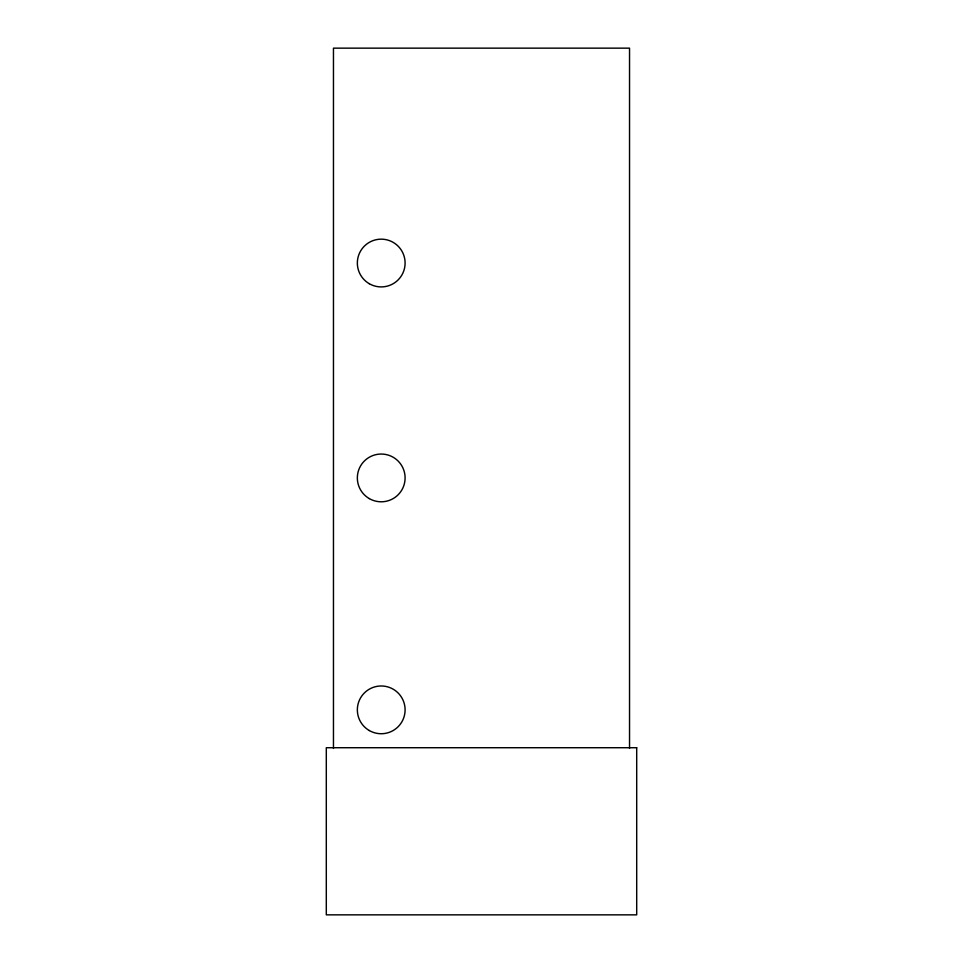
<?xml version="1.0" encoding="UTF-8"?>
<svg xmlns="http://www.w3.org/2000/svg" width="963" height="963" viewBox="0 0 963 963"><rect width="100%" height="100%" fill="white"/><g stroke="black" fill="none" stroke-linecap="round" stroke-linejoin="round"><path stroke-width="1.44" d="M629.537 748.407L629.537 48.15L333.463 48.15L333.463 748.407M636.699 747.721L326.301 747.721L326.301 914.85L636.699 914.85L636.699 747.721M369.286 498.593A23.87 23.87 0 0 0 405.098 477.913A23.87 23.87 0 0 0 369.286 457.244A23.87 23.87 0 0 0 369.286 498.593M369.286 283.712A23.87 23.87 0 0 0 405.098 263.031A23.87 23.87 0 0 0 369.286 242.363A23.87 23.87 0 0 0 369.286 283.712M369.286 730.532A23.87 23.87 0 0 0 405.098 709.863A23.87 23.87 0 0 0 369.286 689.183A23.87 23.87 0 0 0 369.286 730.532"/></g></svg>
